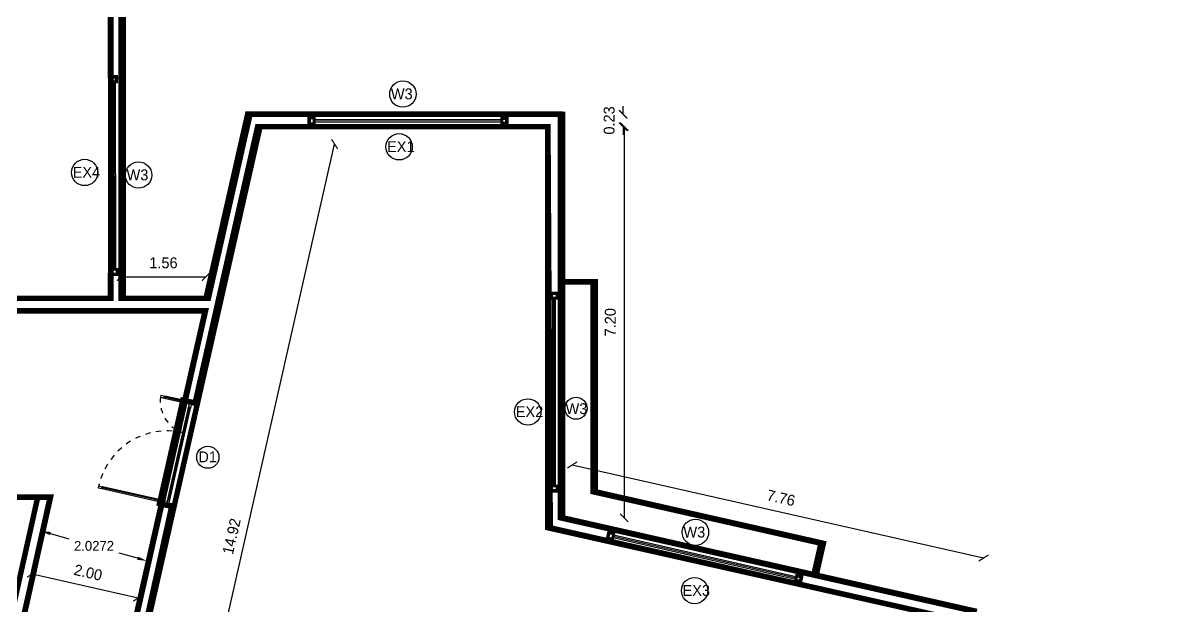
# Model space of a CAD drawing. Header units: metres. Extents: x 6101839 to 6102590, y -6659932 to -6659648.
# Drawn here: x 6102412.46 to 6102433.67, y -6659694.64 to -6659683.91 of the extents above; entities that cross this region are included whole.
import ezdxf

# ---------------------------------------------------------------- set-up
doc = ezdxf.new("R2010")
doc.units = ezdxf.units.M
doc.header["$LTSCALE"] = 500
doc.header["$MEASUREMENT"] = 0
doc.linetypes.add('DASHED2', pattern=[0.375, 0.25, -0.125])
doc.linetypes.add('HIDDEN', pattern=[0.375, 0.25, -0.125])
doc.layers.get('0').update_dxf_attribs({"linetype": 'CONTINUOUS'})
doc.layers.get('Defpoints').update_dxf_attribs({"linetype": 'CONTINUOUS'})
for name, color, linetype in [('above', 250, 'DASHED2'), ('BLK_1_FLR_2_AC_ROOM_1', 117, 'CONTINUOUS'), ('BLK_1_FLR_2_CARPET_AREA', 25, 'CONTINUOUS'), ('BLK_1_FLR_2_CHAJJA', 6, 'CONTINUOUS'), ('BLK_1_FLR_2_EXIT_WIDTH_DOOR', 2, 'CONTINUOUS'), ('BLK_1_LVL_2_BLDG_FOOT_PRINT', 1, 'CONTINUOUS'), ('DOORTEXT', 13, 'CONTINUOUS'), ('ED', 30, 'CONTINUOUS'), ('FURN1', 252, 'CONTINUOUS'), ('FURNITURE', 252, 'CONTINUOUS'), ('FURNITURES', 252, 'CONTINUOUS'), ('norms', 4, 'CONTINUOUS'), ('W-SCH', 205, 'CONTINUOUS'), ('wall', 125, 'CONTINUOUS'), ('wall1', 125, 'CONTINUOUS'), ('WINDOWS', 252, 'CONTINUOUS')]:
    doc.layers.add(name, color=color, linetype=linetype)
doc.layers.add('BLK_1_FLR_2_BLT_UP_AREA', color=26, linetype='CONTINUOUS', plot=False)
doc.styles.add('RM', font='GOTHIC.TTF')
doc.styles.get("Standard").update_dxf_attribs({"font": 'GOTHIC.TTF'})
doc.styles.add('USA TEXT', font='GOTHIC.TTF')
doc.dimstyles.new('1-100-ED', dxfattribs={"dimtxt": 0.2, "dimasz": 0.15, "dimexe": 0.18, "dimexo": 0.0625, "dimgap": 0.15, "dimtad": 1, "dimzin": 0, "dimdsep": 46, "dimtxsty": 'USA TEXT', "dimblk": 'ARCHTICK', "dimcen": 0.1, "dimse1": 1, "dimse2": 1, "dimclrd": 256, "dimclrt": 256, "dimadec": 0, "dimazin": 0, "dimtfac": 1, "dimtofl": 0, "dimtmove": 0, "dimatfit": 3, "dimldrblk": 'ARCHTICK', "dimfxl": 0.18, "dimtolj": 1, "dimtzin": 0, "dimarcsym": 0})
doc.dimstyles.new('STANDARD$0', dxfattribs={"dimtxt": 7, "dimasz": 3, "dimexe": 3, "dimexo": 1, "dimgap": 1.5, "dimtad": 1, "dimdec": 1, "dimzin": 1, "dimdsep": 46, "dimlunit": 4, "dimtxsty": 'Standard', "dimblk": 'OBLIQUE', "dimcen": 0.09375, "dimdle": 1, "dimclrd": 8, "dimclre": 8, "dimclrt": 7, "dimadec": 1, "dimazin": 0, "dimtfac": 1, "dimtdec": 1, "dimtix": 1, "dimtmove": 2, "dimatfit": 3, "dimldrblk": 'ARCHTICK', "dimfxl": 1, "dimfrac": 2, "dimtolj": 1, "dimtzin": 0, "dimarcsym": 0})

# ---------------------------------------------------------------- blocks, each defined once
blk = doc.blocks.new('DN')
at = {"layer": 'FURNITURES', "color": 250}
for p, q in [((-72.65177525021136, 131.6897415826097), (319.0854205023498, 1863.104800175875)), ((-57.42400311864912, 128.244464197196), (337.0694145429879, 1871.841740497388)), ((-51.3328942656517, 126.8663532435894), (343.1605233959853, 1870.463629543781)), ((-36.10512213222683, 123.4210758581757), (355.6320736212656, 1854.836134452373))]:
    blk.add_line(p, q, dxfattribs=at)
at = {"layer": 'FURNITURES', "color": 233}
for p, q in [((319.0854205023498, 1863.104800175875), (335.6227519502863, 1936.198106413707)), ((334.3131926348433, 1859.659522791393), (319.0854205023498, 1863.104800175875)), ((334.3131926348433, 1859.659522791393), (337.0694145429879, 1871.841740497388)), ((343.1605233969167, 1870.463629543781), (337.0694145429879, 1871.841740497388)), ((340.4043014878407, 1858.281411836855), (343.1605233969167, 1870.463629543781)), ((355.6320736212656, 1854.836134452373), (340.4043014878407, 1858.281411836855)), ((369.4131831610576, 1915.747222983278), (355.6320736212656, 1854.836134452373)), ((-72.65177525021136, 131.6897415826097), (-89.18910669814794, 58.596435344778)), ((-57.42400311864912, 128.244464197196), (-72.65177525021136, 131.6897415826097)), ((-57.42400311864912, 128.244464197196), (-60.18022502586246, 116.0622464912012)), ((-54.08911617286502, 114.6841355366632), (-60.18022502586246, 116.0622464912012)), ((-51.3328942656517, 126.8663532435894), (-54.08911617286502, 114.6841355375945)), ((-36.10512213222683, 123.4210758581757), (-51.3328942656517, 126.8663532435894)), ((-49.88623167201875, 62.50998732727021), (-36.10512213222683, 123.4210758581757))]:
    blk.add_line(p, q, dxfattribs=at)
at = {"layer": 'FURNITURES', "color": 250, "linetype": 'HIDDEN', "ltscale": 0.5}
for centre, radius, start, end in [((413.9418523591011, 1987.039343010634), 629.5359540648079, 173.3490794760167, 254.7297334611895), ((-81.1497706482187, 94.26623892690986), 1329.211879831034, 77.25002704883593, 168.8255809701504)]:
    blk.add_arc(centre, radius, start, end, dxfattribs=at)
at = {"layer": 'wall', "color": 7}
for p, q in [((-203.0888007394969, 2096.498816266656), (-211.3574664629996, 2059.952163148671)), ((-211.3574664629996, 2059.952163148671), (-138.6788448011502, 2043.508653922007)), ((-203.0888007394969, 2096.498816266656), (-130.4101790776476, 2080.055307039991)), ((-146.0376741690561, 2067.583756815642), (-147.4157851235941, 2061.492647962645)), ((265.9747230978683, 1967.963209992274), (-147.4157851226627, 2061.492647962645)), ((-135.2335674166679, 2058.736426053568), (-147.4157851235941, 2061.492647962645)), ((267.3528340514749, 1974.054318846203), (-146.0376741690561, 2067.583756814711)), ((-133.8554564630612, 2064.827534906566), (-146.0376741690561, 2067.583756815642)), ((-135.2335674166679, 2058.736426053568), (-138.6788448011502, 2043.508653922007)), ((-138.6788448011502, 2043.508653922007), (262.5294457124546, 1952.735437860712)), ((-130.4101790776476, 2080.055307039991), (-133.8554564630612, 2064.827534906566)), ((270.7981114368886, 1989.282090978697), (-130.4101790776476, 2080.055307039991)), ((265.9747230978683, 1967.963209992274), (262.5294457124546, 1952.735437860712)), ((265.9747230978683, 1967.963209992274), (278.1569408038631, 1965.206988085992)), ((270.7981114368886, 1989.282090978697), (267.3528340514749, 1974.054318846203)), ((267.3528340514749, 1974.054318846203), (279.5350517584011, 1971.29809693899)), ((343.891417673789, 1972.744759531692), (270.7981114368886, 1989.282090978697)), ((279.5350517584011, 1971.29809693899), (278.1569408038631, 1965.206988085992)), ((343.891417673789, 1972.744759531692), (335.6227519502863, 1936.198106412776)), ((262.5294457124546, 1952.735437860712), (335.6227519502863, 1936.198106412776)), ((372.1694050692022, 1927.929440689273), (335.6227519502863, 1936.198106413707)), ((372.1694050692022, 1927.929440689273), (369.4131831610576, 1915.747222983278)), ((-1377.096374039538, 387.5083733228967), (-1385.162156328559, 351.8626664569601)), ((-1385.162156328559, 351.8626664569601), (-1313.870742597617, 335.7311018779874)), ((-1377.096374039538, 387.5083733228967), (-1305.804960307665, 371.3768087448552)), ((-1321.047605217434, 359.2130249803886), (-1322.391902267001, 353.2720738360658)), ((-157.1158789880574, 89.59760813135655), (-1322.391902267001, 353.2720738360658)), ((-1310.509999977425, 350.5834797397256), (-1322.391902267001, 353.2720738360658)), ((-155.7715819394216, 95.53855927474794), (-1321.047605217434, 359.2130249794573)), ((-1309.16570292972, 356.5244308840484), (-1321.047605217434, 359.2130249803886)), ((-1310.509999977425, 350.5834797397256), (-1313.870742597617, 335.7311018779874)), ((-1313.870742597617, 335.7311018779874), (-160.4766216091811, 74.74523027148098)), ((-1305.804960307665, 371.3768087448552), (-1309.16570292972, 356.5244308840484)), ((-152.4108393182978, 110.3909371364862), (-1305.804960307665, 371.3768087448552)), ((-157.1158789880574, 89.59760813135655), (-160.4766216091811, 74.74523027148098)), ((-160.4766216091811, 74.74523027148098), (-89.1852078773081, 58.61366569064557)), ((-157.1158789880574, 89.59760813135655), (-145.2339766994118, 86.90901403501628)), ((-152.4108393182978, 110.3909371364862), (-155.7715819394216, 95.53855927474794)), ((-155.7715819394216, 95.53855927474794), (-143.8896796517074, 92.84996517840773)), ((-81.11942558735609, 94.25937255565077), (-152.4108393182978, 110.3909371364862)), ((-143.8896796517074, 92.84996517840773), (-145.2339766994118, 86.90901403501628)), ((-52.6424535792321, 50.32776962127536), (-89.18910669814794, 58.596435344778)), ((-81.11942558735609, 94.25937255565077), (-89.1852078773081, 58.61366569064557)), ((-52.6424535792321, 50.32776962127536), (-49.88623167201875, 62.50998732727021))]:
    blk.add_line(p, q, dxfattribs=at)
for points in [[(335.6227519502863, 1936.198106413707), (343.891417673789, 1972.744759531692), (441.3491593236103, 1950.694984268397), (430.3242716919631, 1901.966113443486), (369.4131831610576, 1915.747222983278)], [(-89.18910669814794, 58.596435344778), (-97.4577724216506, 22.04978222586214), (-3.07718291879e-05, 6.9625675678e-06), (11.0248568598181, 48.72887778747828), (-49.88623167201875, 62.50998732727021)]]:
    blk.add_lwpolyline(points, dxfattribs=at)
blk = doc.blocks.new('_ArchTick')
at = {"color": 0, "linetype": 'ByBlock', "const_width": 0.15}
blk.add_lwpolyline([(-0.5, -0.5), (0.5, 0.5)], dxfattribs=at)
blk = doc.blocks.new('*D505')
at = {"layer": 'Defpoints', "color": 0, "transparency": 16777216}
for p in [(6102416.77604918, -6659685.819670062), (6102418.192671899, -6659686.140209524), (6102413.484432304, -6659700.366956117)]:
    blk.add_point(p, dxfattribs=at)
at = {"layer": 'ED', "lineweight": -2, "transparency": 16777216}
blk.add_line((6102414.901055023, -6659700.687495579), (6102418.192671899, -6659686.140209524), dxfattribs=at)
at = {"layer": 'ED', "lineweight": -2, "transparency": 16777216, "xscale": 0.15, "yscale": 0.15, "zscale": 0.15}
for p, rotation in [((6102418.192671899, -6659686.140209524), 77.25036677327505), ((6102414.901055023, -6659700.687495579), 257.2503667732751)]:
    blk.add_blockref('_ArchTick', p, dxfattribs=dict(at, rotation=rotation))
at = {"layer": 'ED', "transparency": 16777216, "insert": (6102416.298120974, -6659693.357569546), "char_height": 0.2, "attachment_point": 5, "rotation": 77.25036677327506, "style": 'USA TEXT'}
blk.add_mtext('\\A1;14.92', dxfattribs=at)
blk = doc.blocks.new('*D625')
at = {"layer": 'Defpoints', "color": 0, "transparency": 16777216}
for p in [(6102421.807715289, -6659685.589670068), (6102423.497767495, -6659685.589670068), (6102421.807715289, -6659685.819670066)]:
    blk.add_point(p, dxfattribs=at)
at = {"layer": 'ED', "lineweight": -2, "transparency": 16777216}
for p, q in [((6102423.497767495, -6659685.589670068), (6102423.497767495, -6659685.439670067)), ((6102423.497767495, -6659685.819670066), (6102423.497767495, -6659685.969670067))]:
    blk.add_line(p, q, dxfattribs=at)
at = {"layer": 'ED', "lineweight": -2, "transparency": 16777216, "xscale": 0.15, "yscale": 0.15, "zscale": 0.15}
for p, rotation in [((6102423.497767495, -6659685.589670068), 270), ((6102423.497767495, -6659685.819670066), 90)]:
    blk.add_blockref('_ArchTick', p, dxfattribs=dict(at, rotation=rotation))
at = {"layer": 'ED', "transparency": 16777216, "insert": (6102423.242736901, -6659685.704670066), "char_height": 0.2, "attachment_point": 5, "rotation": 90, "style": 'USA TEXT'}
blk.add_mtext('\\A1;0.23', dxfattribs=at)
blk = doc.blocks.new('*D626')
at = {"layer": 'Defpoints', "color": 0, "transparency": 16777216}
for p in [(6102422.090267493, -6659685.819670066), (6102422.343759434, -6659693.015609778), (6102423.518767526, -6659693.015609778)]:
    blk.add_point(p, dxfattribs=at)
at = {"layer": 'ED', "lineweight": -2, "transparency": 16777216}
blk.add_line((6102423.518767526, -6659685.819670066), (6102423.518767526, -6659693.015609778), dxfattribs=at)
at = {"layer": 'ED', "lineweight": -2, "transparency": 16777216, "xscale": 0.15, "yscale": 0.15, "zscale": 0.15}
for p, rotation in [((6102423.518767526, -6659685.819670066), 90), ((6102423.518767526, -6659693.015609778), 270)]:
    blk.add_blockref('_ArchTick', p, dxfattribs=dict(at, rotation=rotation))
at = {"layer": 'ED', "transparency": 16777216, "insert": (6102423.263736933, -6659689.417639921), "char_height": 0.2, "attachment_point": 5, "rotation": 90, "style": 'USA TEXT'}
blk.add_mtext('\\A1;7.20', dxfattribs=at)
blk = doc.blocks.new('*D627')
at = {"layer": 'Defpoints', "color": 0, "transparency": 16777216}
for p in [(6102422.343759432, -6659693.015609775), (6102430.130042007, -6659693.756029865), (6102429.91017277, -6659694.727712887)]:
    blk.add_point(p, dxfattribs=at)
at = {"layer": 'ED', "lineweight": -2, "transparency": 16777216}
blk.add_line((6102422.563628669, -6659692.043926751), (6102430.130042007, -6659693.756029865), dxfattribs=at)
at = {"layer": 'ED', "lineweight": -2, "transparency": 16777216, "xscale": 0.15, "yscale": 0.15, "zscale": 0.15}
for p, rotation in [((6102422.563628669, -6659692.043926751), 167.2500102887867), ((6102430.130042007, -6659693.756029865), 347.2500102887867)]:
    blk.add_blockref('_ArchTick', p, dxfattribs=dict(at, rotation=rotation))
at = {"layer": 'ED', "transparency": 16777216, "insert": (6102426.40311989, -6659692.65123617), "char_height": 0.2, "attachment_point": 5, "rotation": 347.2500102887867, "style": 'USA TEXT'}
blk.add_mtext('\\A1;7.76', dxfattribs=at)
blk = doc.blocks.new('*D629')
at = {"layer": 'Defpoints', "color": 0, "transparency": 16777216}
for p in [(6102412.626989077, -6659694.052036579), (6102412.654416289, -6659693.930822135), (6102414.605054009, -6659694.372193264)]:
    blk.add_point(p, dxfattribs=at)
at = {"layer": 'ED', "lineweight": -2, "transparency": 16777216}
blk.add_line((6102414.577626796, -6659694.493407707), (6102412.626989077, -6659694.052036579), dxfattribs=at)
at = {"layer": 'ED', "lineweight": -2, "transparency": 16777216, "xscale": 0.15, "yscale": 0.15, "zscale": 0.15}
for p, rotation in [((6102412.626989077, -6659694.052036579), 167.2503667431119), ((6102414.577626796, -6659694.493407707), 347.250366743112)]:
    blk.add_blockref('_ArchTick', p, dxfattribs=dict(at, rotation=rotation))
at = {"layer": 'ED', "transparency": 16777216, "insert": (6102413.658590943, -6659694.023979654), "char_height": 0.2, "attachment_point": 5, "rotation": 347.2503667431119, "style": 'USA TEXT'}
blk.add_mtext('\\A1;2.00', dxfattribs=at)
blk = doc.blocks.new('*D1012')
at = {"layer": 'Defpoints', "color": 0, "transparency": 16777216}
for p in [(6102415.825833775, -6659688.580836102), (6102414.26287695, -6659688.976962552), (6102415.825833775, -6659688.976962552)]:
    blk.add_point(p, dxfattribs=at)
at = {"layer": 'ED', "lineweight": -2, "transparency": 16777216}
blk.add_line((6102414.26287695, -6659688.580836102), (6102415.825833775, -6659688.580836102), dxfattribs=at)
at = {"layer": 'ED', "lineweight": -2, "transparency": 16777216, "xscale": 0.15, "yscale": 0.15, "zscale": 0.15, "rotation": 180}
blk.add_blockref('_ArchTick', (6102414.26287695, -6659688.580836102), dxfattribs=at)
at = {"layer": 'ED', "lineweight": -2, "transparency": 16777216, "xscale": 0.15, "yscale": 0.15, "zscale": 0.15}
blk.add_blockref('_ArchTick', (6102415.825833775, -6659688.580836102), dxfattribs=at)
at = {"layer": 'ED', "transparency": 16777216, "insert": (6102415.044355363, -6659688.325805511), "char_height": 0.2, "attachment_point": 5, "style": 'USA TEXT'}
blk.add_mtext('\\A1;1.56', dxfattribs=at)
blk = doc.blocks.new('*D1382')
at = {"layer": 'BLK_1_FLR_2_EXIT_WIDTH_DOOR', "color": 0, "lineweight": -2, "transparency": 16777216}
for p, q in [((6102412.950222367, -6659692.697172077), (6102412.742651039, -6659693.431056363)), ((6102414.90086009, -6659693.248889118), (6102414.693288761, -6659693.982773403)), ((6102412.964845521, -6659693.306840376), (6102413.303376553, -6659693.402590264)), ((6102414.569072776, -6659693.760578917), (6102414.230541747, -6659693.664829032))]:
    blk.add_line(p, q, dxfattribs=at)
at = {"layer": 'BLK_1_FLR_2_EXIT_WIDTH_DOOR', "color": 0, "transparency": 16777216}
for points in [[(6102412.973010398, -6659693.277972838), (6102412.956680645, -6659693.335707918), (6102412.791640289, -6659693.257851127)], [(6102414.577237652, -6659693.731711377), (6102414.560907901, -6659693.789446457), (6102414.742278012, -6659693.809568168)]]:
    blk.add_solid(points, dxfattribs=at)
at = {"layer": 'Defpoints', "color": 0, "transparency": 16777216}
for p in [(6102412.967232526, -6659692.637031373), (6102414.917870246, -6659693.188748414), (6102414.742278012, -6659693.809568168)]:
    blk.add_point(p, dxfattribs=at)
at = {"layer": 'BLK_1_FLR_2_EXIT_WIDTH_DOOR', "color": 0, "transparency": 16777216, "insert": (6102413.766959148, -6659693.533709647), "char_height": 0.18, "attachment_point": 5}
blk.add_mtext('\\A1;2.0272', dxfattribs=at)

msp = doc.modelspace()

# ---------------------------------------------------------------- linework, layer by layer
at = {"layer": 'above', "const_width": 0.1}
msp.add_lwpolyline([(6102422.343759432, -6659688.673086807), (6102422.943759432, -6659688.673086807), (6102422.943759432, -6659692.536201004), (6102427.137701016, -6659693.485136773), (6102427.005309912, -6659694.070348352)], dxfattribs=at)
at = {"layer": 'BLK_1_FLR_2_AC_ROOM_1', "color": 3, "const_width": 0.1}
msp.add_lwpolyline([(6102427.718502168, -6659703.575636228), (6102429.679540114, -6659694.901867844), (6102422.158809204, -6659693.200107303), (6102422.116323193, -6659685.819670063), (6102416.821098953, -6659685.820378099), (6102413.529482068, -6659700.367664147)], close=True, dxfattribs=at)
at = {"layer": 'BLK_1_FLR_2_BLT_UP_AREA', "color": 26, "linetype": 'Continuous', "const_width": 0.1}
msp.add_lwpolyline([(6102414.307914917, -6659681.237523423), (6102414.307914969, -6659688.977523377), (6102415.870871793, -6659688.977523377), (6102416.637315038, -6659685.590230889), (6102422.38879745, -6659685.590230889), (6102422.38879745, -6659693.016170598), (6102429.955260153, -6659694.728055525), (6102429.253454317, -6659697.829683268), (6102432.667363738, -6659698.602149129), (6102430.681143014, -6659707.380242728), (6102433.607174215, -6659708.042316303), (6102432.834755043, -6659711.456019367), (6102429.908723844, -6659710.793945795), (6102429.24665027, -6659713.719976994), (6102425.832947203, -6659712.947557824), (6102425.178776686, -6659715.834511792), (6102402.329221441, -6659710.66433931), (6102402.549768839, -6659709.689528665), (6102395.647912392, -6659709.689528665)], dxfattribs=at)
at = {"layer": 'BLK_1_FLR_2_CARPET_AREA', "color": 15, "linetype": 'Continuous', "const_width": 0.1}
for points in [[(6102401.577914911, -6659688.977523416), (6102404.587914913, -6659688.977523416), (6102404.587914913, -6659687.577523416), (6102404.817914971, -6659687.577522785), (6102404.817918932, -6659687.807515098), (6102406.768589837, -6659687.807523416), (6102406.768592993, -6659687.577523416), (6102407.713842997, -6659687.577536394), (6102407.713842215, -6659687.807524956), (6102409.664544454, -6659687.80753201), (6102409.664547614, -6659687.577563179), (6102410.837914911, -6659687.57757929), (6102410.837914911, -6659688.977523416), (6102414.077914912, -6659688.977523416), (6102414.077914912, -6659679.066962559), (6102401.577914911, -6659679.066962548)], [(6102413.529470269, -6659700.36751698), (6102415.195640929, -6659692.806287985), (6102414.971300908, -6659692.755535658), (6102415.401374643, -6659690.85285779), (6102415.6257037, -6659690.903616765), (6102416.776049181, -6659685.819670063), (6102422.113759433, -6659685.819670063), (6102422.113759433, -6659693.19939927), (6102429.679528306, -6659694.901720674), (6102427.719238018, -6659703.572182126)], [(6102401.34791491, -6659691.237524778), (6102404.817914912, -6659691.237524778), (6102404.81791408, -6659692.637521625), (6102407.327914912, -6659692.637523416), (6102407.329168829, -6659698.964693912), (6102411.130148508, -6659699.824742473), (6102412.731433863, -6659692.637523098), (6102412.967248165, -6659692.637523098), (6102410.68659643, -6659702.856073338), (6102401.347914905, -6659700.743008292)]]:
    msp.add_lwpolyline(points, close=True, dxfattribs=at)
msp.add_lwpolyline([(6102401.34791491, -6659681.237523414), (6102401.34791491, -6659689.207523416), (6102404.817914912, -6659689.207523416), (6102404.817918932, -6659687.807515098), (6102410.607914913, -6659687.807534807), (6102410.607914913, -6659689.207523416), (6102415.818829603, -6659689.207523416), (6102412.637283896, -6659703.297455722), (6102427.267502195, -6659706.607837693), (6102429.253722928, -6659697.829744045), (6102432.667363738, -6659698.602149129), (6102430.681143005, -6659707.380242776), (6102433.60717417, -6659708.042316292), (6102432.834755034, -6659711.456019416)], dxfattribs=at)
at = {"layer": 'BLK_1_FLR_2_CHAJJA', "linetype": 'Continuous', "const_width": 0.1}
msp.add_lwpolyline([(6102427.050365442, -6659694.070833542), (6102427.182759289, -6659693.485702207), (6102422.98879783, -6659692.536761942), (6102422.98879783, -6659688.673647747), (6102422.388797883, -6659688.673647747), (6102422.388797829, -6659693.016170663)], close=True, dxfattribs=at)
at = {"layer": 'BLK_1_LVL_2_BLDG_FOOT_PRINT', "ltscale": 400, "const_width": 0.1}
msp.add_lwpolyline([(6102397.983505698, -6659674.676618568), (6102401.072876935, -6659674.676618568), (6102401.072876935, -6659670.998961963), (6102412.914694351, -6659678.836962553), (6102414.262856533, -6659678.83743052), (6102414.262876943, -6659688.976962552), (6102415.825833768, -6659688.976962552), (6102416.592277011, -6659685.589670068), (6102422.343759425, -6659685.589670068), (6102422.343759425, -6659693.015609778), (6102429.910222126, -6659694.727494703), (6102429.208416292, -6659697.829122444), (6102432.622325713, -6659698.601588305), (6102430.636104988, -6659707.379681908), (6102433.562136187, -6659708.041755482), (6102432.789717018, -6659711.455458548), (6102429.863685817, -6659710.793384975), (6102429.201612242, -6659713.719416172), (6102425.787909177, -6659712.946997003), (6102425.13373866, -6659715.833950968), (6102402.284183415, -6659710.663778488), (6102402.504730811, -6659709.688967842), (6102395.602874367, -6659709.688967842)], dxfattribs=at)
at = {"layer": 'FURN1', "const_width": 0.1}
for points in [[(6102414.158238545, -6659684.919343409), (6102414.158275397, -6659684.969318028), (6102414.108300775, -6659684.969354883), (6102414.108263924, -6659684.919380262)], [(6102417.742343217, -6659685.686731481), (6102417.792343218, -6659685.686735357), (6102417.79233934, -6659685.736735358), (6102417.742339341, -6659685.73673148)], [(6102417.742968312, -6659685.686733325), (6102417.792968311, -6659685.686737234), (6102417.792964403, -6659685.736737234), (6102417.742964403, -6659685.736733325)], [(6102421.341706774, -6659685.690995557), (6102421.291706773, -6659685.690991823), (6102421.291703039, -6659685.740991822), (6102421.341703038, -6659685.740995557)], [(6102421.342331871, -6659685.690993813), (6102421.29233187, -6659685.690990041), (6102421.292328102, -6659685.740990043), (6102421.342328101, -6659685.74099381)], [(6102414.164847601, -6659688.516869228), (6102414.164845738, -6659688.466894607), (6102414.114871115, -6659688.466931633), (6102414.114908141, -6659688.516906254)], [(6102422.208232325, -6659688.903086808), (6102422.20823503, -6659688.951853929), (6102422.257002153, -6659688.951851223), (6102422.256999446, -6659688.903084098)], [(6102422.208396963, -6659692.503568637), (6102422.208394392, -6659692.454801518), (6102422.257161515, -6659692.454798947), (6102422.257164086, -6659692.503566068)], [(6102422.208398682, -6659692.502958956), (6102422.208396144, -6659692.454191834), (6102422.257163268, -6659692.454189298), (6102422.257165803, -6659692.502956417)], [(6102423.24831414, -6659693.319829513), (6102423.297080655, -6659693.330867037), (6102423.286043133, -6659693.379633552), (6102423.237276617, -6659693.36859603)], [(6102423.248923417, -6659693.319969257), (6102423.297689925, -6659693.331006813), (6102423.286652371, -6659693.37977332), (6102423.237885863, -6659693.368735766)], [(6102426.758003158, -6659694.118277513), (6102426.70923661, -6659694.107240127), (6102426.698199224, -6659694.156006675), (6102426.746965769, -6659694.167044062)], [(6102426.758613225, -6659694.118413751), (6102426.709846688, -6659694.107376332), (6102426.698809268, -6659694.156142874), (6102426.747575807, -6659694.167180291)]]:
    msp.add_lwpolyline(points, close=True, dxfattribs=at)
at = {"layer": 'FURNITURE', "linetype": 'ByBlock', "ltscale": 0.2}
for p, q in [((6102414.108263924, -6659684.919380262), (6102414.114867387, -6659688.466931636)), ((6102414.158238545, -6659684.919343409), (6102414.164847601, -6659688.466902697)), ((6102421.341706774, -6659685.690995557), (6102417.792343218, -6659685.686735357)), ((6102421.341703038, -6659685.740995557), (6102417.792964403, -6659685.736740997)), ((6102422.208394392, -6659692.454801518), (6102422.208232017, -6659688.95185393)), ((6102422.257163659, -6659692.454189298), (6102422.257001704, -6659688.951851223)), ((6102426.746965769, -6659694.167044062), (6102423.286651542, -6659693.379776991)), ((6102426.758003158, -6659694.118277513), (6102423.297080655, -6659693.330867037))]:
    msp.add_line(p, q, dxfattribs=at)
at = {"layer": 'FURNITURE', "color": 4, "linetype": 'ByBlock', "ltscale": 0.2}
for p, q in [((6102414.133288086, -6659684.969336458), (6102414.139854716, -6659688.466921201)), ((6102421.291704907, -6659685.715991822), (6102417.792341278, -6659685.711740932)), ((6102422.232779705, -6659692.454190566), (6102422.23261859, -6659688.951852575)), ((6102426.703717916, -6659694.131623401), (6102423.291560663, -6659693.355255735))]:
    msp.add_line(p, q, dxfattribs=at)
at = {"layer": 'norms', "const_width": 0.1}
msp.add_lwpolyline([(6102407.329168829, -6659698.964693912), (6102411.130148508, -6659699.824742473), (6102412.731433863, -6659692.637523098), (6102407.327914912, -6659692.637523416)], close=True, dxfattribs=at)
at = {"layer": 'W-SCH'}
for centre, radius in [((6102419.448408065, -6659685.21924085), 0.2424160592048741), ((6102419.378354087, -6659686.189498104), 0.2424160592048741), ((6102413.595277475, -6659686.661700889), 0.2424160592048741), ((6102414.58662777, -6659686.709242382), 0.2424160592048741), ((6102421.745473866, -6659691.067969654), 0.2424160592048741), ((6102422.63381793, -6659691.000424539), 0.2037454751308166), ((6102415.860278058, -6659691.901416624), 0.2037454751308166), ((6102424.829183326, -6659693.28325815), 0.2424160592048741), ((6102424.813315927, -6659694.356536264), 0.2424160592048741)]:
    msp.add_circle(centre, radius, dxfattribs=at)
at = {"layer": 'wall1', "linetype": 'ByBlock'}
for p, q in [((6102414.032876948, -6659684.91934341), (6102414.032876946, -6659683.124433382)), ((6102414.262876947, -6659684.919343409), (6102414.262876951, -6659683.124433382)), ((6102414.032876948, -6659684.91934341), (6102414.262876947, -6659684.919343409)), ((6102415.825833775, -6659688.976962552), (6102416.592277018, -6659685.589670064)), ((6102417.742350874, -6659685.589670064), (6102416.592277018, -6659685.589670064)), ((6102417.742350874, -6659685.589670064), (6102417.742345448, -6659685.819670063)), ((6102421.342345447, -6659685.819670063), (6102421.34234002, -6659685.589670064)), ((6102421.34234002, -6659685.589670064), (6102422.343759432, -6659685.589670064)), ((6102422.343759432, -6659688.903086808), (6102422.343759432, -6659685.589670064)), ((6102415.625597983, -6659690.904083992), (6102416.776049181, -6659685.819670063)), ((6102417.742345448, -6659685.819670063), (6102416.776049181, -6659685.819670063)), ((6102421.342345447, -6659685.819670063), (6102422.113759433, -6659685.819670063)), ((6102422.113759433, -6659688.903086808), (6102422.113759433, -6659685.819670063)), ((6102414.032876948, -6659688.976962552), (6102414.032876957, -6659688.516962552)), ((6102414.032876953, -6659688.516962552), (6102414.262876951, -6659688.516962552)), ((6102414.26287695, -6659688.976962552), (6102414.262876958, -6659688.516962552)), ((6102410.792876948, -6659688.976962552), (6102414.032876948, -6659688.976962552)), ((6102414.26287695, -6659688.976962552), (6102415.825833775, -6659688.976962552)), ((6102422.113759433, -6659688.903086808), (6102422.343759432, -6659688.903086808)), ((6102410.562876947, -6659689.206962553), (6102415.773791636, -6659689.206962553)), ((6102415.401267743, -6659690.853330232), (6102415.773791636, -6659689.206962553)), ((6102415.401754206, -6659690.852943675), (6102415.626093597, -6659690.90369592)), ((6102422.343759432, -6659692.503567638), (6102422.113759433, -6659692.503567638)), ((6102422.113759433, -6659692.503567638), (6102422.113759433, -6659693.19939927)), ((6102422.343759432, -6659692.503567638), (6102422.343759432, -6659693.015609775)), ((6102411.258681548, -6659700.099265585), (6102412.922210199, -6659692.636962238)), ((6102412.198724032, -6659692.636962553), (6102412.922210199, -6659692.636962238)), ((6102413.209330522, -6659700.540586969), (6102414.97087788, -6659692.755436306)), ((6102413.484432305, -6659700.366956118), (6102415.195208116, -6659692.806190061)), ((6102414.971300908, -6659692.755535658), (6102415.195640302, -6659692.806287901)), ((6102423.269754584, -6659693.225100907), (6102422.343759432, -6659693.015609775)), ((6102423.218980112, -6659693.449491313), (6102422.113759433, -6659693.19939927)), ((6102423.269740623, -6659693.225162601), (6102423.218980112, -6659693.449491313)), ((6102426.730230857, -6659694.243920802), (6102426.78098078, -6659694.019589696)), ((6102426.78098078, -6659694.019589696), (6102429.91017277, -6659694.727712887)), ((6102426.730230857, -6659694.243920802), (6102429.634490341, -6659694.901159807))]:
    msp.add_line(p, q, dxfattribs=at)
at = {"layer": 'WINDOWS', "linetype": 'ByBlock'}
for p, q in [((6102414.032876948, -6659684.91934341), (6102414.032876953, -6659688.516962552)), ((6102414.262876947, -6659684.919343409), (6102414.262876951, -6659688.516962552)), ((6102417.742350874, -6659685.589670064), (6102421.34234002, -6659685.589670064)), ((6102417.742345448, -6659685.819670063), (6102421.342345447, -6659685.819670063)), ((6102422.113759433, -6659692.503567638), (6102422.113759433, -6659688.903086808)), ((6102422.343759432, -6659692.503567638), (6102422.343759432, -6659688.903086808)), ((6102423.269740623, -6659693.225162601), (6102426.78098078, -6659694.019589696)), ((6102423.218980112, -6659693.449491313), (6102426.730230857, -6659694.243920802))]:
    msp.add_line(p, q, dxfattribs=at)

# ---------------------------------------------------------------- block references
at = {"layer": 'ED', "xscale": 0.0009753374327041, "yscale": 0.0009753374327041, "zscale": 0.0009753374327041, "rotation": 0.0002115641327913}
msp.add_blockref('DN', (6102415.19564096, -6659692.80628799), dxfattribs=at)

# ---------------------------------------------------------------- texts
at = {"layer": 'DOORTEXT', "color": 3, "style": 'RM'}
for s, p in [('W3', (6102419.227211196, -6659685.315631826)), ('EX1', (6102419.15715722, -6659686.285889083)), ('EX4', (6102413.374080608, -6659686.758091865)), ('W3', (6102414.365430903, -6659686.805633358)), ('W3', (6102422.440350003, -6659691.108362403)), ('EX2', (6102421.524276998, -6659691.16436063)), ('D1', (6102415.685965653, -6659691.995320579)), ('W3', (6102424.607986457, -6659693.379649128)), ('EX3', (6102424.592119058, -6659694.45292724))]:
    msp.add_text(s, height=0.2, dxfattribs=at).set_placement(p)

# ---------------------------------------------------------------- dimensions: what is measured, and where the dimension line sits
at = {"layer": 'BLK_1_FLR_2_EXIT_WIDTH_DOOR'}
dim = msp.add_aligned_dim(p1=(6102412.967232526, -6659692.637031373), p2=(6102414.917870246, -6659693.188748413), distance=-0.6451742404282189, dimstyle='STANDARD$0', override={"dimtxt": 0.18, "dimasz": 0.18, "dimexe": 0.18, "dimexo": 0.0625, "dimgap": 0.09, "dimtad": 0, "dimtih": 1, "dimtoh": 1, "dimdec": 4, "dimzin": 0, "dimlunit": 2, "dimpost": '', "dimcen": 0.09, "dimdle": 0, "dimclrd": 0, "dimclre": 0, "dimclrt": 0, "dimadec": 0, "dimtdec": 4, "dimtix": 0, "dimtofl": 0, "dimtmove": 0, "dimfrac": 0}, dxfattribs=at)
dim.commit()
dim.dimension.update_dxf_attribs({"geometry": '*D1382', "text_midpoint": (6102413.766959148, -6659693.533709647)})
at = {"layer": 'ED'}
dim = msp.add_linear_dim(base=(6102423.497767495, -6659685.589670068), p1=(6102421.807715287, -6659685.819670063), p2=(6102421.807715287, -6659685.589670064), angle=90, dimstyle='1-100-ED', dxfattribs=at)
dim.commit()
dim.dimension.update_dxf_attribs({"geometry": '*D625', "text_midpoint": (6102423.497767492, -6659685.704670066), "dimtype": 160})
for p1, p2, distance, picture, middle in [((6102413.484432305, -6659700.366956118), (6102416.776049181, -6659685.819670063), -1.45243432571649, '*D505', (6102416.298120974, -6659693.357569546)), ((6102414.26287695, -6659688.976962552), (6102415.825833775, -6659688.976962552), 0.39612645003944635, '*D1012', (6102415.044355363, -6659688.325805511)), ((6102422.343759432, -6659693.015609775), (6102429.91017277, -6659694.727712887), 0.9962481507612, '*D627', (6102426.40311989, -6659692.65123617)), ((6102414.60505401, -6659694.372193264), (6102412.654416289, -6659693.930822136), 0.12427869141868905, '*D629', (6102413.658590943, -6659694.023979654))]:
    dim = msp.add_aligned_dim(p1=p1, p2=p2, distance=distance, dimstyle='1-100-ED', dxfattribs=at)
    dim.commit()
    dim.dimension.update_dxf_attribs({"geometry": picture, "text_midpoint": middle})
dim = msp.add_linear_dim(base=(6102423.518767526, -6659693.015609778), p1=(6102422.090267492, -6659685.819670063), p2=(6102422.343759432, -6659693.015609775), angle=90, dimstyle='1-100-ED', dxfattribs=at)
dim.commit()
dim.dimension.update_dxf_attribs({"geometry": '*D626', "text_midpoint": (6102423.263736933, -6659689.417639921)})

doc.saveas('drawing.dxf')
